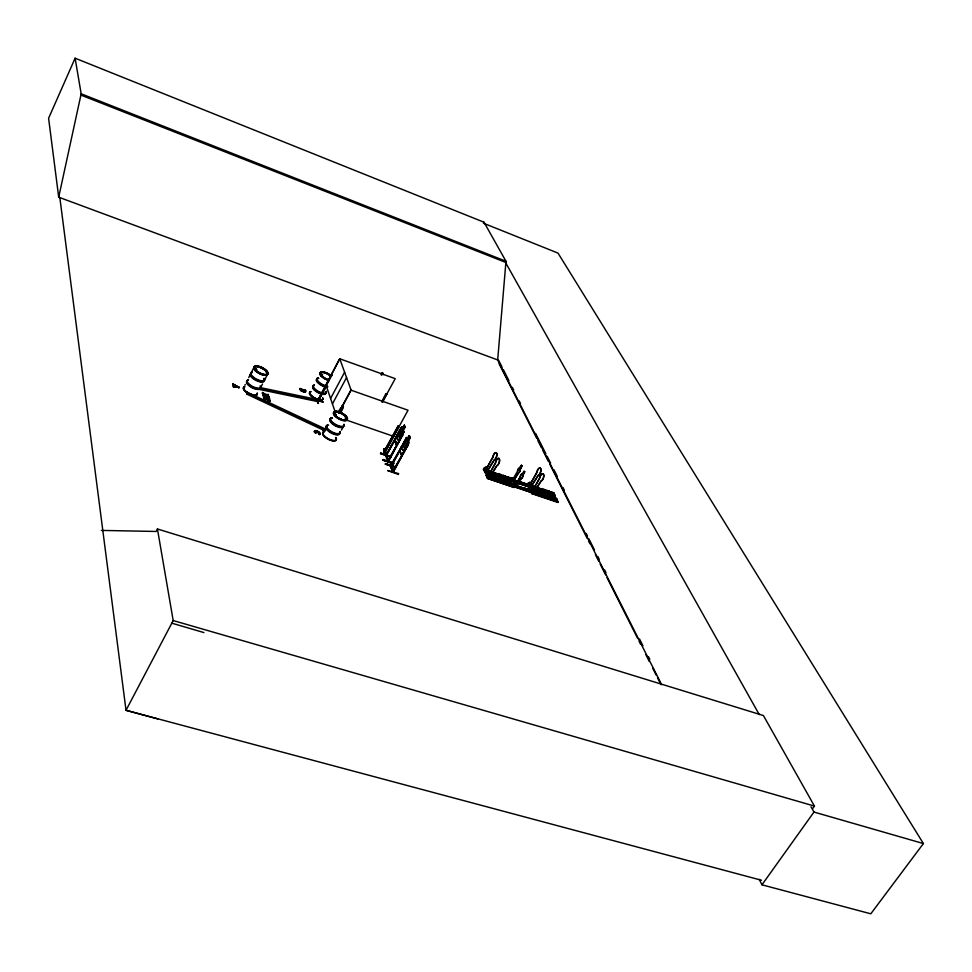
<?xml version="1.0" encoding="UTF-8"?>
<svg xmlns="http://www.w3.org/2000/svg" width="972" height="972" viewBox="0 0 972 972"><rect width="100%" height="100%" fill="white"/><g stroke="black" fill="none" stroke-linecap="round" stroke-linejoin="round"><path stroke-width="1.46" d="M323.239 430.207L323.081 430.961M326.616 385.422L318.196 401.242L317.941 400.658M531.004 484.129L531.514 483.473M533.421 489.657L534.296 489.487L533.81 489.949L533.373 488.977L531.55 491.662L532.802 488.795L532.717 489.572L534.029 489.937L534.065 489.074M532.984 489.451L532.668 488.6L533.081 489.584M532.984 489.329L532.68 488.576M531.781 491.747L531.32 490.811L532.911 488.138L533.847 489.9M513.775 478.953L512.609 478.248L513.872 478.832M513.884 478.479L513.192 478.759M661.64 684.677L497.688 359.944L505.975 261.261L484.032 222.236L75.111 58.199L48.6 118.268L58.709 197.243L59.839 197.668L126.02 710.301L157.756 718.928M487.118 468.601L486.486 467.945L486.45 468.589M489.05 474.397C487.92 473.558 490.593 474.239 489.839 474.737M488.539 474.105L488.552 473.4L488.916 474.397M489.694 474.202L489.718 474.786M485.927 467.119L486.595 468.115L485.028 470.825L484.36 469.816L485.927 467.119C486.62 469.913 485.745 466.353 485.915 468.626M488.916 473.522L488.661 474.397M488.661 473.789L488.491 473.413M384.013 449.088L386.795 455.443M384.426 449.246L384.122 448.578M386.54 454.835L386.747 455.212M486.036 467.787L486.279 467.751M529.643 483.351L530.153 483.108M531.077 484.129L531.514 483.57M531.198 484.117L531.344 483.436M532.68 489.281L532.717 489.293M532.656 489.232L532.68 488.053L531.089 490.726M530.311 490.702L531.32 488.394L534.102 489.742M524.71 471.979C523.92 470.63 523.471 471.068 524.746 471.675M516.606 484.421L514.638 483.728L513.957 485.295L531.672 491.249M521.855 465.916L520.336 469.391A2.552 1.166 -71.2 0 1 518.574 472.902L513.799 480.496M512.779 478.127L513.811 478.661M513.483 478.382L512.937 478.26M513.556 478.771L511.94 477.969L511.272 479.573M513.884 478.576L511.94 477.969M515.306 484.36L515.974 484.433L515.306 484.007L514.771 485.915L515.998 484.117L515.998 485.344M515.464 484.433L516.582 484.506M315.681 433.305C312.632 430.851 316.022 429.296 319.059 431.969C321.878 433.075 318.476 436.161 319.144 433.403A1.835 0.729 28.1 0 0 318.415 432.698C309.072 432.576 317.492 427.729 319.739 434.691M486.073 468.65L486.024 467.957L485.927 468.589M488.223 473.923C490.666 472.319 484.481 480.059 489.256 474.421M557.527 501.844L548.062 498.004M553.955 497.567C559.277 506.57 549.314 494.092 556.579 498.454L557.867 502.451L531.769 493.655M527.589 485.028L528.561 482.647L527.93 484.141L529.193 486.705L530.056 485.672L528.975 487.81L555.012 496.643L528.489 486.826L555.012 496.255L554.805 495.453L545.231 492.221M556.579 498.454L556.3 499.365L532.717 491.212L531.963 492.488L530.688 489.9L531.32 488.394M530.238 490.581L530.36 489.973L531.793 493.642M534.466 491.37L556.385 498.77L557.952 501.844L531.259 492.573L531.793 493.254M528.975 487.859L527.298 484.445M512.718 484.396C506.254 476.815 515.014 492.998 510.324 482.574M513.009 484.603L512.961 484.943M514.091 485.587L531.733 491.103L513.969 485.332M514.212 487.47L487.531 478.443L514.188 487.482L512.997 483.485M557.576 501.455L514.735 486.583M511.406 479.816L528.902 485.745M484.676 472.125L511.466 481.687L511.612 481.091L484.761 472.331L484.809 471.517L504.347 478.139M507.651 476.827L508.915 480.18L507.651 476.827L510.312 477.726L511.588 481.079L529.728 487.118M551.1 492.67L511.102 479.184C511.722 484.785 513.508 477.969 512.341 480.69L511.515 478.977M512.317 486.024L487.081 477.422L511.223 485.332M487.397 477.288L487.58 478.103M487.58 478.491L488.612 476.28L487.75 477.325L486.559 474.749L487.203 473.218L486.377 476.013M483.606 469.889L484.615 467.483L483.983 469.002L485.162 471.554L485.915 470.266L509.024 478.163M487.786 473.656L484.943 472.708L485.915 470.266M410.184 437.607L404.583 449.015L402.736 450.583L401.995 448.663L403.04 445.055L409.37 435.565L410.184 437.607L408.252 440.826L408.544 444.058L392.773 472.258L390.367 465.916L406.964 437.57M403.404 433.609L403.331 430.742L395.009 439.174L396.515 444.763L394.79 439.952L401.011 427.583L402.019 427.109L401.011 427.692M529.959 483.449L530.882 483.266L530.724 483.959M524.321 488.479L525.281 489.366M529.704 483.035L530.433 483.764M530.931 484.032L531.295 483.473M59.827 197.608L58.697 197.182L81.174 93.798L75.111 58.199M487.507 468.285L487.179 468.346M521.685 483.035L523.045 483.582M528.331 484.967L529.91 482.294L530.372 483.23C526.447 490.836 531.295 480.824 530.639 483.837M514.638 483.728L516.399 484.615L515.901 484.056M515.646 484.007L516.168 484.578M524.248 472.866L523.07 475.126A2.564 1.166 -71.3 0 1 521.308 478.649L521.162 478.601A2.564 1.166 -71.3 0 0 522.936 475.089L524.576 471.93M516.278 484.542L515.792 485.393M521.83 466.208L520.19 469.355A2.552 1.166 -71.2 0 1 518.441 472.854L513.666 480.46M485.599 468.188L485.951 468.346M325.255 431.009L246.596 394.037L247.277 392.275L325.863 429.223M246.596 394.037L247.277 392.275M513.666 478.783L513.095 479.646M303.082 390.477C299.898 390.89 301.587 387.208 303.337 390.914C303.762 392.384 307.249 392.372 305.597 390.294L299.765 388.897C300.178 392.032 305.22 392.324 305.099 390.477L303.191 390.452L304.819 391.011M382.956 459.902L393.587 463.826L383.029 460.278M383.162 459.537L393.733 463L393.575 463.863M393.502 463.559L382.871 459.999L393.721 463.085M387.694 470.545L398.581 473.595L398.411 474.47L387.621 470.533M396.746 444.666L394.899 439.988L396.236 436.197M530.591 483.218L529.91 482.294M406.114 437.935L399.735 450.437M401.315 446.646L399.82 450.376L401.643 455.115M488.503 474.093L488.6 473.425M812.714 808.522L814.451 806.092L763.409 715.538L157.44 528.975L156.164 531.465L101.331 530.408M234.762 386.892L234.446 385.702L232.745 384.851L232.916 383.879L239.161 387.451L233.207 386.613M232.745 384.851L232.916 383.879M233.316 387.063L233.487 386.066M234.446 385.702L233.025 384.292M235.139 386.042L235.418 385.483L238.298 386.917L235.394 387.002L235.139 386.042L238.019 387.464M235.394 387.002L235.418 385.483M345.364 417.996L346.421 418.701L345.655 418.239M345.57 418.191L346.384 418.142L345.279 418.009M238.869 388.01L239.027 386.941M248.747 377.537L250.326 374.475M250.946 373.236L253.984 367.307M244.871 385.277L245.296 384.45M260.909 387.075L262.501 384.025M264.712 379.736L267.786 373.831M262.586 392.481L264.955 395.057L262.428 393.49L262.586 392.481L265.745 394.474L268.345 394.498L268.187 395.519L266.158 395.495L268.479 394.972M266.437 394.948L268.916 396.479L268.758 397.487L265.648 395.531L263.011 395.507L263.157 394.474L265.235 394.511M263.011 395.507L263.157 394.474M263.691 396.345L266.061 398.921L263.534 397.341L263.691 396.345L266.863 398.338L269.451 398.35L269.305 399.383L267.264 399.358L269.596 398.824M262.306 393.04L265.465 395.021L265.745 394.474M267.543 398.799L270.034 400.343L269.876 401.351L266.753 399.395L264.105 399.37L264.25 398.338L266.352 398.362M265.648 395.531L265.927 394.972L269.05 396.928M264.105 399.37L264.25 398.338M268.187 395.519L268.345 394.498M263.4 396.892L266.571 398.885L266.863 398.338M266.753 399.395L267.033 398.836L270.167 400.804M268.758 397.487L268.916 396.479M269.305 399.383L269.451 398.35M269.876 401.351L270.034 400.343M157.44 528.975L173.186 620.549L126.02 710.301L761.501 880.255M302.863 389.699C303.774 392.457 299.68 390.732 300.81 388.982M300.044 388.363C300.737 390.562 306.144 394.122 305.317 390.829L305.597 390.294M335.996 414.57L336.142 414.874M312.389 398.399L322.971 402.335M334.514 414.376L335.547 414.582M318.196 399.784L317.686 401.047L331.877 375.338L331.331 374.694M318.561 400.804L319.059 399.869M326.689 385.629L318.318 400.671M259.062 389.359L318.342 401.715L318.767 400.914L317.868 399.638L260.107 387.549M317.066 400.877L318.427 403.441L317.419 399.419M330.577 398.471L344.61 372.215M332.436 403.902L346.554 377.561M318.816 434.375L319.436 432.856A1.835 0.729 28.1 0 0 318.707 432.151L315.05 431.046L315.961 432.722M338.511 412.177C338.56 409.394 343.796 405.676 342.108 405.494M338.706 412.723L351.026 389.869L339.763 358.85L317.698 400.743M338.924 412.772L351.086 390.197L408.033 410.245L385.034 452.332L383.928 451.956L385.568 451.373L384.523 450.801M339.034 412.942C342.193 403.878 346.056 404.656 340.006 413.27M339.75 413.392L343.347 406.709M341.464 430.098L343.092 427.06M381.291 374.682L382.531 372.641L381.255 374.852M381.656 374.633L382.227 373.588L382.652 374.694M486.085 469.391L492.804 457.059A3.864 1.701 -71.1 0 1 495.356 452.673A3.864 1.701 -71.1 0 1 496.704 455.516A3.864 1.701 -71.1 0 1 494.153 459.902L487.033 471.408L486.085 469.391L493.011 457.132A3.864 1.701 -71.1 0 1 495.562 452.745A3.864 1.701 -71.1 0 1 496.911 455.576A3.864 1.701 -71.1 0 1 494.359 459.963L487.239 471.481M381.619 401.837L385.763 393.903L386.698 394.231L382.543 402.165M382.458 401.958L395.227 378.655L339.69 358.765L317.698 400.719M484.032 222.236L483.485 223.232L558.001 253.097L923.4 843.562L870.803 913.802L761.963 884.812L759.229 879.393M488.673 475.138L495.441 462.769A3.876 1.725 -71.2 0 1 498.004 458.359A3.876 1.725 -71.2 0 1 499.365 461.226A3.876 1.725 -71.2 0 1 496.801 465.624L489.621 477.179L488.673 475.138L489.827 477.252L496.996 465.697A3.876 1.725 -71.2 0 0 499.572 461.299A3.876 1.725 -71.2 0 0 498.211 458.432A3.876 1.725 -71.2 0 0 495.635 462.83L488.88 475.211M514.079 481.662L514.698 480.605L514.127 481.298L513.009 479.111L517.639 470.995A2.552 1.166 -71.2 0 1 519.668 468.054L521.32 465.418M380.805 453.195L380.514 453.742L391.315 456.743L380.781 453.183L391.315 456.743M384.936 452.272L399.225 426.137L398.277 425.809L384.11 452.016M398.277 425.809L383.806 451.701L384.961 452.089M384.718 451.956L385.362 451.324M523.714 471.554L522.268 473.728A2.564 1.166 -71.3 0 0 520.227 476.681L515.707 484.87L516.363 486.231L521.308 478.649M522.268 473.728L522.401 473.777A2.564 1.166 -71.3 0 0 520.36 476.73L515.84 484.907L516.825 487.069L517.408 486.377L516.776 487.446M387.901 461.615L403.927 431.811L387.974 461.712L385.532 455.54L386.054 454.604M401.971 427.243L385.58 455.564C389.845 459.428 388.375 464.968 388.411 460.692M399.674 430.961L385.848 456.135L400.027 429.539L400.622 430.219M385.823 456.075L396.284 438.008M404.364 425.25L398.095 434.691L397.074 438.263L397.815 440.158L399.65 438.603L403.003 432.589L403.186 430.499L405.19 427.267L404.364 425.25L402.578 428.482M402.59 431.58L399.249 437.594L398.496 435.699L401.837 429.697L402.53 431.556M385.592 463.644L385.289 464.191L396.163 467.216L385.568 463.632L396.151 467.24M388.35 461.761L402.59 435.14L387.707 461.007M530.007 484.53L536.775 472.356A3.827 1.774 -71.1 0 1 539.338 468.03A3.827 1.774 -71.1 0 1 540.772 470.873A3.827 1.774 -71.1 0 1 538.209 475.211L531.016 486.559L530.007 484.53L531.21 486.62L538.403 475.272A3.827 1.774 -71.1 0 0 540.979 470.946A3.827 1.774 -71.1 0 0 539.545 468.103A3.827 1.774 -71.1 0 0 536.969 472.428L530.214 484.603M532.778 490.289L539.776 478.151A3.839 1.786 -71.2 0 1 542.364 473.801A3.839 1.786 -71.2 0 1 543.81 476.681A3.839 1.786 -71.2 0 1 541.222 481.019L533.993 492.403L532.778 490.289L539.569 478.078A3.839 1.786 -71.2 0 1 542.157 473.741A3.839 1.786 -71.2 0 1 543.603 476.608A3.839 1.786 -71.2 0 1 541.027 480.946L533.786 492.33M390.938 466.22C392.396 464.094 389.784 466.196 391.108 466.718L401.217 448.396M390.671 466.621L405.373 439.988M409.334 435.748L407.523 438.992L407.013 437.424L405.992 438.008M393.575 470.898L392.53 471.627M390.343 466.013L393.186 472.392L407.547 445.541L392.506 471.627M408.374 443.997L392.676 472.198M395.75 467.423L385.313 464.045M322.364 374.767L320.882 374.135M321.064 374.657L321.611 374.135M320.918 374.499L321.671 374.779M322.437 374.718L321.149 374.342M484.591 469.901L486.158 467.192M487.871 472.477L488.624 471.189L487.798 473.036M487.616 476.584L487.179 475.648L488.758 472.939M490.471 478.248L491.225 476.96L490.398 478.807M498.114 473.595L499.365 476.948L498.114 473.595L500.799 474.506L502.05 477.86L500.799 474.506M500.75 479.342L502.014 482.72L500.75 479.342L503.447 480.253L504.711 483.631L503.447 480.253M503.18 475.308L504.444 478.661L503.18 475.308L505.865 476.219L507.129 479.573M505.841 481.067L507.105 484.445L505.841 481.067L508.526 481.966L509.802 485.356L508.526 481.966M511.782 479.524L512.985 477.799L512.086 480.144M517.639 470.995L517.505 470.958A2.552 1.166 -71.2 0 1 519.534 468.006L521.49 465.309M514.71 483.886L515.038 486.462L516.825 487.069M514.48 485.295L515.537 483.497L515.986 484.178M515.038 486.462L515.549 485.611L514.99 486.838L513.775 484.87L531.477 490.848M520.834 482.003L521.697 484.238L520.834 482.003L522.608 482.61L523.471 484.846L522.608 482.61M524.187 483.145L525.05 485.38L524.187 483.145L525.949 483.74L526.824 485.976L525.949 483.74M523.568 487.762L524.443 490.022L523.568 487.762L525.342 488.369L526.217 490.617L525.342 488.369M527.128 484.141L528.003 486.377L527.128 484.141L528.902 484.736M528.561 485.04L530.141 482.379M526.921 488.904L527.796 491.152L526.921 488.904L528.695 489.499L529.582 491.759L528.695 489.499M529.886 489.9L530.761 492.16L529.886 489.9L531.66 490.495M531.842 487.604L532.595 486.34L531.769 488.163M532.717 491.212L531.55 493.168L557.977 501.844M534.624 493.387L535.378 492.111L534.551 493.946M541.769 488.637L543.105 491.99L541.769 488.637L544.393 489.524L545.742 492.889L544.393 489.524M546.726 490.325L548.074 493.679L546.726 490.325L549.35 491.212L550.711 494.566L549.35 491.212M544.575 494.396L545.936 497.786L544.575 494.396L547.224 495.295L548.572 498.672L547.224 495.295M551.1 491.808L552.461 495.161L551.1 491.808L553.724 492.695L555.267 495.732L554.769 496.17M549.557 496.085L550.917 499.462L549.557 496.085L552.193 496.971L553.566 500.361L552.193 496.971M553.724 492.695L553.19 493.217L531.368 485.733M393.028 470.715L393.721 471.444L393.405 470.727M391.194 465.673L391.303 465.102M266.923 372.665L266.474 372.653M486.194 468.54L485.028 470.825M255.162 369.129L255.624 368.461M761.963 884.812L813.965 812.057L811 806.796M317.577 400.525L318.342 401.715M396.515 444.763L398.581 442.272M401.521 455.078L403.538 452.636M323.239 401.776L312.741 398.192M380.562 453.56L391.048 457.132M319.108 400.1L318.014 399.528L318.998 400.051M488.831 474.324L488.515 472.866L487.179 475.648M547.795 496.899L545.669 495.635L546.155 496.607L547.941 496.643L545.729 495.465L547.916 496.777M524.224 488.649L524.831 488.466M501.43 475.964L499.231 474.652L501.455 475.83L499.632 475.782L499.183 474.822L501.309 476.086M335.109 414.582L335.656 414.449M322.291 375.095L321.598 374.536M321.477 374.293L320.529 374.305L321.331 374.985M256.086 369.567L254.98 368.449L255.697 368.716M256.547 369.591L255.648 369.506M318.281 400.185L318.026 399.504M511.612 481.091L484.761 472.246L483.57 469.294M483.521 469.622L483.789 470.266M485.939 475.053L486.207 475.648M513.933 486.486L514.006 487.094L512.815 483.801L490.435 476.244M554.805 495.453L512.195 481.419M556.385 498.77L534.126 491.492M388.229 460.181L388.873 460.813M390.926 465.09L391.57 465.685M521.551 482.829L522.972 483.667M521.357 465.272L521.976 465.697M334.927 413.914L334.575 414.57M320.991 374.074L321.064 374.779M255.114 368.339L256.547 369.348M255.308 368.388C252.562 368.838 258.491 371.037 255.964 368.619M530.311 483.813L531.32 483.983M264.396 398.824L267.033 398.836M266.571 398.885L269.171 398.897M263.291 394.96L265.927 394.972M265.465 395.021L268.053 395.045M263.971 398.897L266.061 398.921M262.865 395.021L264.955 395.057M335.255 414.193C336.628 414.108 333.08 413.951 335.376 414.983M334.915 414.096L334.125 414.315L335.097 415.153M255.308 368.582L254.555 368.534L255.15 369.238M256.244 369.652L255.478 369.433M266.51 372.58L266.231 372.956M322.242 375.289L321.295 374.961M233.596 386.504L239.161 387.451M235.674 386.455L238.298 386.917M259.488 388.533L318.767 400.914M317.941 399.456L318.209 400.087M813.965 812.057L923.4 843.562M173.186 620.549L814.451 806.092M171.813 623.173L203.926 632.578M534.43 492.087L554.976 499.061L534.454 492.184M490.568 477.386L501.807 481.213M504.553 482.112L511.6 484.53M516.788 486.462L531.672 491.504M534.624 492.512L555.231 499.499M514.577 486.522L532.352 492.367M487.276 477.446L545.316 497.081M558.147 501.528L514.771 486.972M514.31 486.863L487.288 477.908M514.212 487.033L487.349 478.017L486.146 474.992M487.847 470.497L508.733 477.58M527.93 484.141L530.578 485.04M483.363 469.306L486.146 470.254M487.519 470.63L508.648 477.787M531.696 485.611L534.43 486.535M537.152 487.458L553.53 493.011L555.085 496.048M511.308 479.026L528.768 484.955M486.024 470.509L508.927 478.382M487.81 471.311L498.964 475.089M501.746 476.025L508.721 478.394M528.707 485.344L511.211 479.39L528.902 485.49M530.056 485.672L552.12 493.29M487.968 471.627L508.927 478.759M531.684 486.413L534.406 487.337M537.139 488.272L542.607 490.119M545.328 491.042L552.157 493.351M531.842 486.741L552.375 493.727M512.037 480.8L529.594 486.583M508.417 479.706L484.724 471.736M509.097 479.864L542.498 491.297M488.673 473.109L508.235 479.779M530.068 487.276L542.376 491.443M543.299 491.674L555.267 495.732M490.556 474.615L511.515 481.687M486.559 474.749L489.268 475.66M490.313 476.389L511.296 483.485M530.688 489.9L533.336 490.799M490.107 476.377L511.321 483.546M488.503 476.037L511.697 483.922M513.994 484.785L531.538 490.714M488.612 476.28L511.612 484.129M532.838 491.455L555.194 499.049M394.826 440.049L396.54 444.763L398.763 442.321M319.108 433.828L320.031 434.144M402.821 435.699L402.226 435.006M403.55 452.733L401.485 455.236L399.699 450.34M342.448 406.588L343.42 406.928M398.362 426.028L399.31 426.356M403.392 430.499L403.854 431.884M346.725 420.183L393.563 436.343M408.896 442.187L408.422 444.022M407.778 446.099L407.183 445.407M403.732 431.75L401.861 427.206M299.765 388.897L305.317 390.829M300.53 389.517L302.571 390.234M332.205 374.949L331.258 374.609L332.278 375.143M386.771 394.438L385.763 393.903M383.138 374.439L382.421 372.604M58.697 197.182L497.688 359.944M81.174 93.798L505.975 261.261M80.652 94.977L505.404 262.282L759.254 714.59M335.121 414.983L336.178 415.129L335.948 414.473M255.843 369.202L255.211 368.789M259.038 398.836L265.818 402.019M279.365 408.386L282.074 409.662M290.203 413.489L296.97 416.672M310.518 423.039L315.936 425.59M318.646 426.854L324.065 429.405M247.034 393.21L325.693 430.195M232.636 384.426L238.735 387.488M524.929 488.709L525.67 489.329M346.044 418.167L346.299 418.373M335.17 415.008L334.49 414.546M321.21 375.083L322.558 375.022M266.158 395.495L268.624 397.026M267.264 399.358L269.742 400.901M321.853 374.475L322.485 374.998M256.244 368.838L256.304 369.178M386.212 455.03L383.976 449.003M498.624 360.296L502.05 367.064M503.423 369.773L508.891 380.587M512.317 387.354L513.678 390.064M519.157 400.889L520.518 403.599M535.572 433.366L545.827 453.657M547.2 456.366L550.614 463.134M554.04 469.889L557.454 476.657M562.934 487.482L564.295 490.192M586.189 533.494L587.562 536.192M588.923 538.901L594.402 549.727M597.816 556.494L599.189 559.192M604.657 570.017L606.03 572.727M639.552 639.029L642.966 645.797M648.433 656.622L649.806 659.32M499.122 363.759L536.666 438.19M538.038 440.899L541.453 447.667M542.813 450.376L548.281 461.202M549.642 463.911L587.185 538.342M588.558 541.052L589.919 543.761M595.386 554.587L598.788 561.354M600.161 564.064L605.617 574.889M606.99 577.587L637.705 638.495M639.078 641.204L640.439 643.914M645.906 654.739L649.308 661.507M652.722 668.274L656.136 675.03M657.509 677.739L660.924 684.507M511.94 479.585L512.232 480.192M514.638 485.344L514.929 485.964M510.312 477.726L511.782 480.763M404.255 425.214L405.105 427.315M401.91 427.073L402.542 428.652M409.224 435.711L409.977 437.607M409.054 436.586L408.933 438.894L408.447 437.667M382.385 372.762L383.065 374.475M406.843 437.522L408.702 442.224M386.589 455.589L388.448 460.461L383.831 449.113M391.412 466.074L393.259 471.007L391.048 465.94M325.912 384.863L335.291 412.25M317.237 399.771L318.427 403.441M317.127 400.853L317.929 403.186M305.099 390.477L305.184 391.4L303.471 389.918M234.726 385.143L235.042 386.334M257.094 393.551A7.63 3.013 27.1 0 1 253.012 395.41M247.702 393.247A7.63 3.013 27.1 0 1 244.689 386.917M260.253 387.427A7.63 2.989 27.2 0 1 252.623 388.022A7.63 2.989 27.2 0 1 246.973 381.17M257.288 393.125A7.606 3.001 27.1 0 1 249.67 393.757A7.606 3.001 27.1 0 1 244.045 386.905M260.059 385.981A7.74 3.038 27.2 0 1 257.507 389.055A7.74 3.038 27.2 0 1 248.528 384.827A7.74 3.038 27.2 0 1 247.994 380.307M260.763 386.662A7.74 3.038 27.2 0 1 252.125 386.807A7.74 3.038 27.2 0 1 248.188 379.93M260.885 386.2A7.63 2.989 27.2 0 1 252.368 386.346A7.63 2.989 27.2 0 1 248.492 379.554M264.044 380.101A7.642 2.965 27.2 0 1 255.539 380.21A7.642 2.965 27.2 0 1 251.627 373.442M264.676 378.861A7.642 2.965 27.2 0 1 256.171 378.971A7.642 2.965 27.2 0 1 252.258 372.215M263.849 378.655A7.752 3.013 27.2 0 1 257.556 380.672A7.752 3.013 27.2 0 1 250.885 373.345M264.044 378.278A7.752 3.013 27.2 0 1 257.75 380.295A7.752 3.013 27.2 0 1 251.08 372.969M257.228 393.296A7.63 3.013 27.1 0 1 249.585 393.927M247.824 392.992A7.63 3.013 27.1 0 1 244.823 386.662M339.41 432.722A7.618 3.013 28.3 0 1 331.294 433.111A7.618 3.013 28.3 0 1 327.017 426.088M339.933 431.957A7.727 3.05 28.3 0 1 335.595 433.889A7.727 3.05 28.3 0 1 327.139 428.774A7.727 3.05 28.3 0 1 328.572 425.104M343.663 425.068A7.74 3.025 28.3 0 1 339.337 426.963A7.74 3.025 28.3 0 1 330.857 421.848A7.74 3.025 28.3 0 1 332.29 418.203M343.869 424.691A7.74 3.025 28.3 0 1 339.532 426.587A7.74 3.025 28.3 0 1 331.063 421.471A7.74 3.025 28.3 0 1 332.485 417.826M335.583 437.716A7.618 3.038 28.3 0 1 333.408 440.984A7.618 3.038 28.3 0 1 324.599 436.853A7.618 3.038 28.3 0 1 323.737 432.151M335.717 437.461A7.618 3.038 28.3 0 1 333.554 440.729A7.618 3.038 28.3 0 1 324.733 436.598A7.618 3.038 28.3 0 1 323.883 431.908M339.738 432.333A7.727 3.05 28.3 0 1 331.501 432.722A7.727 3.05 28.3 0 1 327.163 425.602M340.079 431.507A7.618 3.001 28.3 0 1 331.95 431.884A7.618 3.001 28.3 0 1 327.673 424.873M343.456 426.368A7.63 2.989 28.3 0 1 334.368 425.311A7.63 2.989 28.3 0 1 330.93 418.81M344.003 424.242A7.63 2.977 28.3 0 1 335.887 424.582A7.63 2.977 28.3 0 1 331.586 417.583M336.336 438.36A7.582 3.013 28.3 0 1 328.232 438.761A7.582 3.013 28.3 0 1 324.004 431.762M328.014 379.505A7.399 2.77 28 0 1 320.25 372.446A7.399 2.77 28 0 1 330.516 375.058M327.892 379.712A7.399 2.77 28 0 1 320.128 372.653A7.399 2.77 28 0 1 330.407 375.265M325.729 392.445A7.363 2.807 28 0 1 317.808 392.615A7.363 2.807 28 0 1 313.749 386.03M327.588 386.965A7.484 2.819 28 0 1 318.075 382.47A7.484 2.819 28 0 1 318.828 378.375M322.583 398.374A7.363 2.831 27.9 0 1 314.649 398.569A7.363 2.831 27.9 0 1 310.603 391.947M326.228 391.704A7.472 2.843 28 0 1 318.209 391.874A7.472 2.843 28 0 1 314.078 385.191M326.361 391.266A7.363 2.807 28 0 1 318.439 391.424A7.363 2.807 28 0 1 314.381 384.839M327.309 387.318A7.375 2.782 28 0 1 318.524 383.43A7.375 2.782 28 0 1 317.504 378.934M327.783 386.601A7.484 2.819 28 0 1 318.877 382.664A7.484 2.819 28 0 1 317.844 378.096M326.483 385.933A7.375 2.782 28 0 1 318.549 381.68A7.375 2.782 28 0 1 318.136 377.743M326.033 392.068A7.472 2.843 28 0 1 318.877 392.676A7.472 2.843 28 0 1 313.081 385.945M322.716 398.119A7.363 2.831 27.9 0 1 314.782 398.326A7.363 2.831 27.9 0 1 310.736 391.704M545.11 490.872C543.166 491.723 541.283 487.98 545.11 490.872M503.958 481.857L501.722 480.666L503.958 481.857M504.116 481.602L501.868 480.411L504.116 481.602M404.06 426.258L403.951 428.555L404.06 426.258M406.806 440.037L403.441 446.075L404.182 447.995L407.56 441.944L406.806 440.037M255.624 370.077A7.655 2.94 27.2 0 0 267.494 374.196A7.655 2.94 27.2 0 0 259.937 366.638A7.655 2.94 27.2 0 0 255.624 370.077A7.667 2.952 27.2 0 0 267.494 374.232A7.667 2.952 27.2 0 0 259.925 366.663A7.667 2.952 27.2 0 0 255.6 370.101M255.308 370.709A7.642 2.94 27.2 0 0 267.154 374.828A7.618 2.928 27.2 0 0 259.621 367.282A7.642 2.94 27.2 0 0 255.308 370.709A7.618 2.928 27.2 0 0 267.142 374.815A7.642 2.94 27.2 0 0 259.621 367.282A7.618 2.928 27.2 0 0 255.332 370.697M255.49 370.32A7.667 2.952 27.2 0 0 267.385 374.451A7.667 2.952 27.2 0 0 259.816 366.881A7.667 2.952 27.2 0 0 255.49 370.32M335.401 415.7A7.642 2.965 28.3 0 0 347.089 419.71A7.642 2.965 28.3 0 0 339.24 411.982A7.642 2.965 28.3 0 0 335.401 415.7A7.642 2.965 28.3 0 0 347.065 419.746A7.655 2.965 28.3 0 0 339.216 412.007A7.655 2.965 28.3 0 0 335.376 415.724A7.655 2.965 28.3 0 0 347.089 419.746A7.642 2.965 28.3 0 0 339.216 412.019A7.642 2.965 28.3 0 0 335.389 415.737M335.073 416.332A7.63 2.952 28.3 0 0 346.737 420.341A7.63 2.952 28.3 0 0 338.9 412.614A7.63 2.952 28.3 0 0 335.073 416.332M335.267 415.943A7.655 2.965 28.3 0 0 346.968 419.965A7.655 2.965 28.3 0 0 339.107 412.213A7.655 2.965 28.3 0 0 335.267 415.943M321.064 375.945A7.375 2.758 28 0 0 329.338 380.55A7.363 2.746 28 0 1 321.076 375.957A7.375 2.758 28 0 1 321.708 372.3A7.375 2.758 28 0 1 330.201 375.642A7.363 2.746 28 0 0 321.708 372.325A7.363 2.746 28 0 0 321.076 375.957M314.867 398.156A7.339 2.819 27.9 0 0 322.765 397.961A7.326 2.807 27.9 0 1 314.879 398.143A7.326 2.807 27.9 0 1 310.846 391.558A7.339 2.819 27.9 0 0 314.867 398.156"/></g></svg>
